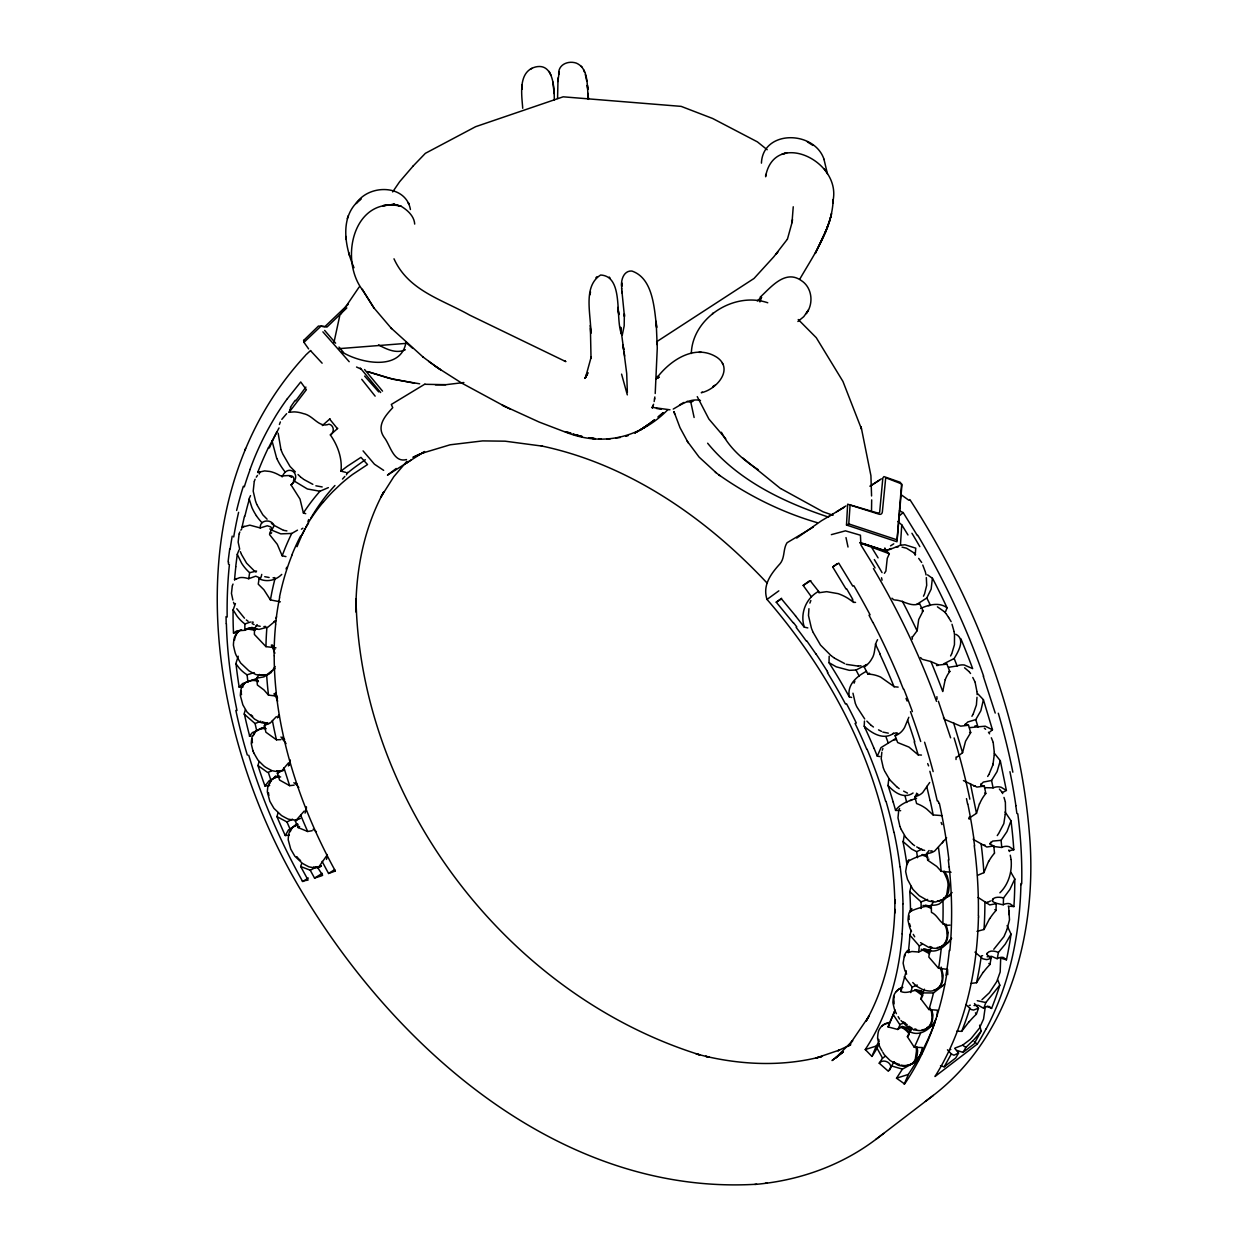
<?xml version="1.0" encoding="UTF-8"?>
<svg xmlns="http://www.w3.org/2000/svg" width="1248" height="1248" viewBox="0 0 1248 1248"><rect width="100%" height="100%" fill="white"/><g stroke="black" fill="none" stroke-linecap="round" stroke-linejoin="round"><path stroke-width="1.5" d="M965.125 724.636L967.808 721.968L975.764 719.612L980.866 710.705L983.408 699.707L977.886 693.872M627.354 392.465L626.699 373.433L623.251 346.663M355.883 611.988C355.696 570.632 363.808 528.606 383.666 492.04L380.843 497.156L393.806 476.705L406.864 461.308M356.008 598.666C359.564 801.06 506.922 994.594 699.707 1054.81L696.134 1053.92L709.285 1057.196L705.619 1056.292C743.636 1065.121 783.9 1066.556 821.839 1056.51L816.13 1057.976L839.389 1050.083L837.86 1050.754L850.793 1044.685L847.673 1046.432M233.08 609.866A516.812 347.256 52.4 0 0 233.236 626.59L233.501 633.032L236.964 630.817L244.811 630.287L244.889 623.953A28.673 19.391 57.3 0 1 236.98 616.06L233.126 609.882L235.435 603.564M275.964 647.821L265.964 646.636L254.389 634.436L254.467 628.727L257.182 624.655M851.635 697.46L849.28 696.821C847.002 684.497 856.924 676.291 866.533 671.252M864.458 721.048L864.224 726.211L865.316 728.551M621.722 282.812L621.66 286.354C620.802 279.739 623.922 270.41 631.862 271.034C653.234 278.304 654.28 308.568 656.635 327.569L656.167 321.376L657.275 348.052L655.216 393.51M871.525 510.26L871.681 499.871M621.707 283.499L621.676 289.037M956.03 759.517L956.077 757.037M994.204 754.822L994.25 752.341M978.572 917.186L978.604 915.876M1020.864 884.801L1020.88 883.475M980.647 784.789L983.346 782.075L991.567 780.484L997.043 771.638L1000.303 760.703L994.453 753.402M1010.896 872.305L1014.796 879.013L1009.882 889.481L1003.517 897.998C1000.303 896.875 991.832 896.36 992.503 901.321L996.216 903.677L996.013 910.354L994.843 909.652M1003.517 897.998L1003.298 904.862L994.765 902.928M1000.631 959.852L1000.178 972.005L996.918 981.131M1005.529 811.434L1005.373 801.965M554.284 100.136C554.346 87.75 553.441 62.821 535.642 66.955C517.764 71.432 521.758 94.786 522.725 108.28M833.165 200.07C840.7 160.29 774.618 129.62 765.679 176.062L765.757 174.424L765.648 176.764M833.056 202.878L833.18 199.758C832.135 229.195 813.805 254.748 799.687 279.302M849.248 696.821A391.622 262.096 52.5 0 0 833.524 669.864L829.015 662.657L829.171 656.245M947.747 974.672L947.575 969.415L938.434 968.167L928.855 957.091L929.588 950.664L931.757 947.154A18.034 13.931 -65.9 0 1 929.978 946.53M345.774 472.384L340.985 471.136C342.42 458.219 337.678 445.396 330.361 434.912L337.771 428.345M558.106 77.875L557.887 81.526L559.213 71.682L558.698 74.225C558.012 64.288 568.495 60.356 576.451 63.164C589.228 68.812 586.747 86.861 588.354 98.514L588.198 96.143L588.401 99.388M877.562 639.678C873.85 645.481 875.8 652.985 871.759 658.882A43.696 30.326 54.2 0 1 864.178 666.947L867.875 674.123L869.934 674.201M989.929 843.804L992.644 841.09L1001.083 840.294L1006.98 831.574L1011.02 820.81L1005.124 812.011M278.164 433.274L280.956 449.53M897.78 521.492L901.758 524.846L900.432 545.236L886.423 550.82L889.309 553.753L887.25 558.355L885.877 571.069L884.411 573.3M976.997 697.304L976.404 705.011L973.222 713.95M884.707 548.465L884.692 548.746A2.184 1.607 66.3 0 1 882.898 550.118L863.008 543.535M558.012 79.576L557.56 98.452M275.605 620.755L266.854 628.025A391.248 261.893 52.5 0 0 265.949 646.62M808.938 608.696L808.486 615.545L811.403 628.134M871.088 546.452L884.692 550.914L884.91 548.075M992.176 900.635L992.94 898.966M955.812 634.265C965.765 639.179 958.105 651.924 954.174 658.507L943.909 663.749L946.904 664.139L949.806 671.471L948.714 671.424M969.181 819.265L969.431 816.816M1005.217 814.195L1005.482 811.746M228.415 564.065L228.618 562.193M921.804 944.44L919.339 946.031L918.653 952.006L911.914 951.506L908.263 952.552A399.984 267.727 52.5 0 0 909.886 935.173L911.29 930.431M986.996 954.205L987.215 953.191M622.986 344.776L623.704 349.924L620.677 327.241L621.582 334.23C614.874 318.49 624.296 276.198 600.616 275.028C582.348 286.463 591.318 315.385 590.788 333.341L590.226 325.494M893.178 802.027A405.538 271.393 52.5 0 0 887.999 785.491L888.81 778.799M235.7 566.732L237.276 554.299L239.023 549.947M654.17 401.544L654.841 396.958M654.56 399.282L654.67 398.408M993.08 763.776L994.172 755.383M787.426 239.179L791.996 222.674L793.244 206.778M881.852 752.185L881.213 758.644L883.256 767.692M898.576 811.855L897.983 817.846L899.87 826.238M985.28 1006.871L983.549 1019.07L979.524 1027.915M1005.186 814.632L1003.829 823.633L998.774 833.274M236.449 578.573L234.468 579.712L239.663 577.652A29.297 18.314 52.7 0 1 248.711 578.744L249.631 572.707L256.573 571.054M974.454 1003.517L978.494 1008.228L976.513 1013.844L975.421 1012.846M232.284 586.061L231.457 593.424L232.892 600.007M239.054 534.144L238.15 542.116L239.694 549.182M254.233 481.634L253.204 491.15L255.559 501.212M280.348 601.832L270.41 599.914L263.874 589.727L258.242 584.158L259.085 578.76L261.175 576.966L261.752 574.392M406.099 341.718C401.591 371.686 360.188 363.277 341.968 351.952M791.996 222.674L792.542 219.523M1007.105 925.579L1011.036 934.144L1005.233 944.174L998.4 952.427C995.03 950.914 989.352 949.853 987.074 953.503L987.371 955.063L991.099 958.105L989.992 964.314L988.853 963.456M998.4 952.427L997.246 958.823L991.598 956.327L987.137 956.764M691.33 353.496C692.234 318.458 733.434 291.096 767.754 302.765M270.41 599.914L271.752 592.784A405.616 271.534 52.5 0 1 274.919 579.056M590.507 291.923L589.961 294.84M957.044 757.068L962.551 752.669L965.562 741.218L970.71 732.592L968.495 725.244L965.219 724.776L965.375 723.949M921.944 1053.889L922.506 1051.034M894.005 1061.845L888.358 1071.283L879.232 1063.202L882.539 1058.148L884.941 1056.572M911.758 1027.634L907.39 1036.714L914.3 1047.306L922.397 1047.54L920.868 1053.64A28.033 11.856 -33.2 0 1 917.436 1058.944L914.113 1062.703L902.413 1069.13L896.516 1078.21L904.441 1083.841M989.071 774.134L992.815 765.04M908.466 861.494L906.594 862.321A390.998 261.69 52.5 0 0 903.115 842.26L904.176 835.676M924.425 989.165L920.759 998.79L928.918 1009.554L937.544 1010.194L936.936 1016.434M272.407 529.464L270.754 526.89L267.306 525.767L260.255 527.935L249.818 525.158L242.018 527.202L244.436 516.344M906.298 970.835L900.713 991.411C909.012 995.405 917.576 985.514 922.912 993.236M992.768 765.258L993.127 763.558M333.871 342.841L339.659 316.165M910.79 992.581L912.21 987.09L917.28 985.031M931.336 905.502C924.222 906.298 917.108 908.294 910.51 911.29L910.447 907.062A388.034 259.74 52.5 0 0 909.761 891.602L911.134 886.267M968.947 818.251L976.482 813.337L979.43 803.774M879.856 756.569L877.282 756.163L881.01 747.599L895.814 738.457M245.341 709.706L244.109 714.028L255.076 723.559L256.714 730.798L252.439 732.545L249.413 736.18L251.02 735.836M653.578 404.243L652.298 408.096L652.782 406.832M1006.98 929.386L1009.492 919.854L1008.758 907.873M259.1 761.623L257.962 765.523A476.252 319.628 52.5 0 0 264.966 785.99L269.646 785.569M924.565 593.892L926.702 585.312L926.328 577.606M945.204 679.645L942.739 691.532A578.947 387.551 52.5 0 0 930.914 661.534L922.896 659.474M278.008 813.041L276.931 816.613A464.256 311.142 52.5 0 0 285.262 835.552L289.286 835.084M933.535 901.883L931.32 905.174L931.429 912.382C938.948 915.673 940.446 926.671 950.009 925.111M622.222 335.26L624.187 325.806L624.359 313.825L624.452 316.196M652.907 406.505L653.297 405.163M238.228 656.214L235.841 663.655L239.242 668.117A26.723 17.862 57.6 0 0 247.088 674.794M410.436 209.524C405.99 184.33 368.987 183.674 356.117 203.564L361.031 198.9C339.175 214.952 344.557 246.184 353.995 267.696M347.272 218.712L348.161 215.826M285.308 835.536L288.46 829.936L297.648 823.883M302.25 881.088L308.084 880.074L300.69 866.533L301.61 863.663M951.787 653.609L954.455 644.686L954.502 634.904M260.255 527.935C259.568 521.056 267.758 519.199 272.111 522.725C277.181 526.734 269.1 530.228 269.584 534.628L277.29 544.315L282.173 555.797L285.948 556.608M259.21 473.99L259.974 471.791M759.907 301.938L761.514 297.305L757.271 300.94M977.574 875.332L983.892 872.648L988.603 861.323M997.854 980.086L999.804 985.156L985.811 1002.55L983.767 1008.368L978.338 1005.326L974.002 1005.529M712.374 314.309L712.78 313.17M586.123 376.069L587.059 373.698L585.468 377.738L591.256 356.741L591.022 358.098L590.413 328.442M945.578 611.645L947.06 607.807A567.606 380.016 52.5 0 0 932.49 578.23M326.383 856.112L318.006 868.078L322.67 875.254M889.59 1023.048L889.746 1022.424M929.027 850.481L926.718 853.523L927.67 860.2L936.764 866.44L941.195 871.307L951.038 872.274M282.173 555.797L284.45 549.869A408.876 273.686 52.5 0 1 290.924 535.142L291.767 533.458L297.476 530.15M293.124 482.882C297.18 471.775 284.232 477.048 280.098 475.613A35.833 22.87 53.6 0 0 269.927 471.479L264.607 470.902L257.852 472.462L258.554 471.76M289.91 410.186L289.099 412.292L294.076 411.887A42.744 27.44 53.5 0 1 303.342 413.603C313.466 415.444 318.786 428.251 329.051 424.164C334.23 425.287 334.62 432.604 330.361 434.912M275.122 666.526L270.629 673.124M278.6 715.182L277.477 717.881M269.412 783.931L269.474 783.728A18.034 10.733 -2.3 0 1 270.8 781.03M305.042 813.119L305.588 811.652A18.814 14.68 -4.4 0 0 306.4 806.754M910.088 912.257L910.166 912.07A18.034 10.733 -2.3 0 1 911.492 909.371M905.268 954.814L905.206 955.016A18.034 13.962 -9 0 0 904.519 956.795M279.412 424.476L280.363 421.949M286.073 569.01L286.728 567.278M307.96 521.539L308.708 519.542M275.964 618.4L276.557 616.808M346.445 474.864L347.396 472.337M253.344 735.54L253.422 735.337A18.018 10.733 -2.3 0 1 254.732 732.638M279.412 715.026L279.349 715.229A18.018 7.192 -81.7 0 1 278.476 716.882M290.347 763.105L290.269 763.308A18.034 7.176 -81.7 0 1 289.411 764.93M290.269 831.698L290.347 831.511A18.034 10.733 -2.3 0 1 291.673 828.797M809.89 603.08L810.841 600.553M854.1 683.171L854.849 681.174M882.242 750.266L882.898 748.535M898.934 810.077L899.543 808.486M942.49 842.821L943.082 841.23M254.342 481.244L255.107 479.248M239.179 533.754L239.834 532.022M232.409 585.671L233.017 584.064M305.339 355.555C175.25 496.392 205.374 718.723 291.658 874.177C384.025 1039.1 555.734 1196.426 756.709 1184.227M244.873 450.341L245.591 448.469M888.904 1024.858L888.077 1026.917L897.796 1029.475L900.276 1027.759L905.736 1027.151L909.277 1029.818L909.808 1032.143M888.092 1026.932A411.122 275.184 52.5 0 0 893.209 1014.562L895.066 1009.96M902.21 933.941A397.8 266.292 52.5 0 1 865.254 1049.537L871.931 1056.432L876.283 1046.042A402.059 269.1 52.5 0 0 878.374 1042.688M904.176 1084.216L908.528 1074.06A466.378 312.109 52.6 0 0 935.126 1021.987M904.831 1022.72L900.276 1024.28L897.796 1029.475M1006.715 930.166L1003.969 936.593L993.798 949.291M787.285 239.335L773.791 256.792L754.01 278.476L656.604 341.765M586.435 375.274L584.906 378.347L588.198 372.84M976.997 931.351L984.001 929.495L989.648 918.528M250.52 495.628L249.085 498.763L251.909 507.53A35.896 24.539 56 0 0 256.386 515.674M871.946 1056.432A407.862 273 52.5 0 0 877.063 1048.226L879.044 1043.858M929.698 782.496L922.693 792.589A30.623 21.653 53.6 0 1 914.815 796.661L916.609 803.572A29.297 19.64 48.1 0 1 926.702 809.032L933.067 814.928L941.803 815.615M264.935 785.99L269.131 780.764L278.772 775.476M923.473 596.201L924.378 594.329M268.476 447.845L276.682 432.245M392.652 191.927L399.625 181.74L413.213 165.937M900.713 991.411L901.618 989.68M304.262 811.028L295.37 821.168L298.178 827.596L307.679 831.496L312.218 830.684M950.586 655.949L951.584 654.046M935.86 1019.32C931.585 1028.57 919.916 1037.275 909.589 1031.597M947.45 1049.786L951.319 1053.967L944.19 1066.822L940.477 1065.761M979.571 1025.17L981.209 1031.051L974.095 1043.905L963.019 1052.407L956.998 1050.426M986.154 1028.711L985.702 1029.553A483.132 323.404 52.5 0 1 977.293 1044.124M971.927 716.274L973.003 714.386M303.576 340.517L318.458 326.04L324.917 326.586L348.364 304.169M282.126 476.908C288.179 462.228 303.28 475.379 291.018 484.832L300.004 499.044L303.404 513.022L305.729 513.661M971.022 983.408L976.544 982.722L983.143 972.254M955.094 1048.772L958.573 1053.047L955.734 1057.976L944.19 1066.822M963.019 1052.392L965.921 1047.368L972.66 1040.894M894.722 599.992C903.287 600.085 910.853 607.511 919.526 603.595L923.13 610.818L918.7 619.507L917.155 630.708L912.506 636.979M584.906 378.347L587.231 374.509M987.683 776.459L988.837 774.571M908.84 717.272L904.66 727.319A35.88 25.163 54.2 0 1 900.526 732.56A34.96 24.523 54.2 0 1 895.128 735.79L897.655 742.544L908.965 747.084L918.169 754.853L921.461 755.071M909.23 1034.514L907.39 1036.714M889.59 1070.098C894.286 1063.826 883.615 1057.727 879.232 1063.202M919.511 603.595L916.859 604.36L926.796 597.979L931.164 589.103L932.365 578.261L927.545 574.844M893.209 802.027L895.58 810.404C900.12 803.665 909.184 800.717 916.594 798.252M289.864 409.578L290.893 407.971M997.261 835.583L998.494 833.695M996.497 982.004L989.43 992.675L981.958 999.695M267.322 722.592L264.373 725.494L265.886 732.217L276.463 739.814L280.909 739.643M340.252 314.808L359.174 286.993M281.814 419.344L286.634 413.681M256.261 477.157L257.478 475.379M240.848 530.182L241.909 528.637M289.099 412.292L306.368 389.735L300.737 381.966L287.414 398.674M288.538 762.84L282.173 770.344L277.368 773.339L279.599 780.062L289.63 785.663L294.138 785.148M295.714 400.811L305.9 387.114M956.764 1031.207L961.678 1031.347L969.212 1021.504M946.639 837.814L934.721 850.964A28.673 20.452 53.5 0 1 926.734 853.538M999.898 892.788C1008.634 884.317 1012.222 871.572 1011.114 859.7M908.263 952.552L909.293 951.21M990.709 842.197L990.194 844.288L993.814 845.972L994.484 852.992M697.258 396.63L708.864 419L725.774 438.828M971.069 1038.57L978.994 1028.726M280.426 770.593L277.368 773.339M270.956 533.582L271.69 532.693M981.209 1031.051L977.699 1035.372A31.138 7.457 -49 0 1 972.676 1041.035M776.038 254.124L777.785 252.018L775.835 254.374M323.076 502.476L324.074 501.275A380.765 254.795 52.7 0 1 333.076 491.4L340.907 483.943A370.484 248.024 52.4 0 1 349.69 476.642A353.87 236.886 52.4 0 1 352.638 474.412L367.52 464.552L360.968 457.345L347.537 466.128A386.038 258.383 52.6 0 0 341.5 470.73L340.985 471.136M328.349 487.625L319.94 491.244L316.181 495.659A391.513 262.064 52.5 0 0 303.389 513.006M276.37 716.648L270.286 722.982L264.373 725.494M870.652 485.846L881.369 478.826M235.997 663.702A476.268 319.519 52.5 0 0 239.164 687.071L242.642 683.545L256.246 678.74M342.498 479.06L344.838 476.424M346.819 307.944L326.992 327.054L320.986 326.149L303.966 342.342L308.63 348.925M413.026 166.14L425.381 153.317L475.628 126.688L563.16 96.814L681.158 106.376L712.67 118.498L757.396 141.866L767.177 149.729M921.976 997.62L920.759 998.79M952.115 892.523L939.448 903.88A26.723 19.141 52.6 0 1 931.32 905.174M656.323 378.628C669.692 360.438 695.136 343.138 717.132 357.458C734.152 369.392 716.227 389.688 701.267 392.699L702.359 392.137M928.886 859.092L927.67 860.2M298.537 818.579L295.37 821.168M906.594 862.321C912.709 858.265 920.291 855.379 927.56 854.084M818.438 591.458C805.958 598.291 799.859 613.423 804.289 627.136L807.799 627.916M758.207 300.44L761.514 297.305M322.327 425.568L330.034 418.751M760.063 297.274C770.796 287.461 785.148 269.1 801.247 280.535C812.245 287.477 813.93 303.763 806.161 313.685L808.439 310.066L803.743 316.68L797.893 321.485M305.807 354.962L310.643 350.47M700.471 400.452C690.113 397.972 680.191 405.148 673.234 409.079M918.653 952.006L925.298 949.01L930.415 950.882M921.164 908.513L921.071 901.883L927.67 899.418M597.09 276.635L595.904 277.711M917.514 857.704L916.656 851.682L921.866 849.17M916.812 1061.486L918.762 1059.755M869.138 673.078L867.875 674.123M888.03 785.491C894.629 792.792 904.036 799.25 913.068 793.01M1002.503 792.527L1006.387 790.436L1000.303 760.703M899.324 515.845L903.193 512.585L917.342 535.517M292.375 483.787L291.018 484.832M864.224 726.211C872.149 733.699 884.005 740.516 893.833 733.153M989.867 731.936L992.456 729.768L983.408 699.707M767.224 583.206C706.742 518.513 629.382 464.381 541.211 445.895L542.443 446.144L505.097 441.184L482.617 440.903L450.091 444.803L422.245 453.18M271.69 670.972L264.014 676.868L256.62 678.163L257.4 685.027L263.983 689.957L268.507 695.136L277.056 696.15M299.582 826.504L298.178 827.596M829.015 662.657L836.238 666.822L849.326 670.332L856.034 670.02L866.923 664.466L864.193 666.962M754.837 1184.446C798.252 1180.826 840.965 1165.835 875.815 1139.424L933.254 1095.432C1008.852 1037.338 1035.403 936.016 1030.208 844.444C1022.424 721.344 976.42 602.55 909.839 499.543M914.831 796.676L916.687 794.976L916.656 793.151M321.282 865.628L318.006 868.078M895.112 735.774L897.655 733.184L895.877 732.748M811.418 596.84L803.182 585.421L809.188 581.038M300.69 866.533L310.237 870.215L317.132 866.627M396.224 468.484L387.457 475.129L422.932 452.587M803.182 585.421L810.794 580.616M843.383 1051.783L832.057 1060.55L843.196 1051.846L835.552 1057.992L852.696 1040.645L850.496 1043.266L868.936 1016.2L866.05 1021.332C885.05 987.23 893.693 948.121 894.816 909.308L894.754 913.084L894.925 899.73L894.878 903.412C892.616 790.592 839.888 683.545 767.021 599.43C762.232 585.078 771.233 573.44 780.125 563.644C785.101 557.513 782.933 548.995 787.067 542.724L813.244 527.14M962.91 1044.982L970.367 1039.272M276.931 816.613L286.962 821.948L292.547 819.156M925.423 1101.422L933.254 1095.432M875.815 1139.424L883.646 1133.449M257.962 765.523L267.571 772.418L271.206 771.139M667.898 409.64C640.364 437.767 602.066 447.08 565.204 431.933L570.898 433.056L563.924 431.527L539.23 422.089L502.32 405.194L510.307 409.126M255.076 723.559L260.723 721.219M310.237 870.215L314.543 878.077L322.296 873.335M244.889 623.953L250.489 622.019M810.373 580.928L819.39 592.379M910.51 911.29L911.758 910.478M248.695 578.682L255.778 576.17L260.645 578.276M244.811 630.287L251.862 627.385L256.745 628.852M256.714 730.798L264.857 726.788M646.948 425.428L654.607 419.827L650.146 423.088M793.151 622.736L776.24 602.16L781.591 598.26M846.082 589.072L832.697 566.951L836.846 563.909M767.021 599.43L778.83 590.85M715.307 385.008L712.748 386.786L713.591 386.194M796.723 538.075L821.496 520.728L844.132 507.359M683.935 402.433L679.52 404.898M281.752 574.408C275.839 580.445 266.729 582.442 259.085 578.76M642.751 428.36L648.976 424.133L640.333 429.936L647.712 425.053M922.272 992.909L933.457 992.956L944.549 984.36L939.526 987.464M365.321 459.732L355.212 466.986A371.826 248.804 52.4 0 0 347.381 473.164M256.62 678.163L259.412 674.419M242.018 527.202L244.124 526.266M301.439 529.168L302.905 528.2M879.59 480.137L869.872 486.205M845.926 505.924L836.441 511.82M657.228 378.035L655.793 378.955L658.492 377.52L657.618 377.894M302.702 881.603L308.287 878.015M322.109 861.354A408.736 273.53 52.5 0 0 328.583 873.475L334.667 869.606M890.542 545.875L893.755 543.832M884.692 550.914L886.408 550.82M832.697 566.951L838.734 563.113L852.79 586.139M408.424 461.744L404.68 464.1L411.091 460.075M980.881 784.025L980.834 785.07L984.298 786.131L985.78 793.369L984.625 793.026M776.24 602.16L781.513 598.931L795.584 615.888M421.465 453.367L424.57 451.526M687.055 401.357L690.862 402.371L693.545 400.795M920.587 608.462C928.699 604.75 939.198 601.864 947.06 607.807M958.573 1053.047L953.971 1055.215L951.319 1053.967M266.916 627.307L259.1 629.398L254.467 628.727M829.249 516.032L832.588 514.238M419.718 454.038L412.963 457.33L424.164 452.4M424.897 384.103L391.31 404.461L392.746 407.675C385.429 415.615 376.116 425.833 384.103 437.299C390.312 444.943 393.37 463.117 406.52 459.56M530.416 69.155L531.96 68.359M990.506 900.978L987.776 902.242M846.487 525.018L896.984 541.772L901.945 484.879L900.182 482.274L883.943 476.596L882.835 477.984L879.637 512.46L878.062 513.131L847.657 504.192L846.487 525.018L848.765 523.91L897.062 539.854L901.602 483.896L885.721 477.75L882.367 511.82A3.931 2.886 66.2 0 1 879.2 514.238L850.091 505.034L848.765 523.91M978.494 1008.228L973.534 1010.069L971.053 1009.507L965.968 1004.531M233.501 633.032L237.744 632.112M1009.226 850.762L1013.797 849.748A520.868 348.629 52.5 0 0 1011.878 828.142L1011.02 820.81M931.944 1025.903L926.952 1027.603M405.319 349.736C396.287 354.026 386.568 349.206 378.565 344.932M949.744 1049.88L950.82 1049.459M954.892 1048.102L962.536 1045.2M335.197 871.088L328.567 873.475M996.232 903.677L989.711 904.925L978.089 897.452M659.147 377.302L657.431 377.614M322.14 875.628L314.543 878.077M865.27 1049.552L876.283 1046.042M896.516 1078.21L908.263 1074.45M993.814 845.972L986.825 847.018L973.253 839.389M625.716 436.348L628.103 435.646M831.355 534.643L845.426 530.837L860.434 535.22L860.917 544.97L875.051 567.918M969.134 1005.529L970.304 1005.186M969.524 727.646L985.187 726.18L992.456 729.768M984.298 786.131L976.888 787.082L963.425 780.577M948.808 667.274L957.107 665.933A31.278 21.278 86 0 1 964.33 664.997L972.644 668.616A578.932 387.457 52.5 0 0 960.788 638.617M239.008 687.024L242.986 687.071M968.495 725.244L960.71 726.149L944.611 719.363M818.891 592.753L826.66 591.661L838.079 593.642A42.744 29.016 49.7 0 1 848.11 598.432L853.71 602.378L855.551 602.378M946.904 664.139L938.761 665.028L930.899 661.534M981.302 955.952L982.597 955.672M895.58 810.404L900.635 810.685M291.767 533.458L280.816 533.863L271.128 529.901M463.866 382.528L445.77 384.696L424.928 384.29M986.045 902.569L987.464 902.32M983.471 845.208L984.968 845.005M984.485 787.644L993.08 787.862A31.216 18.658 -79.5 0 1 1001.099 787.238L1006.387 790.436M974.891 725.977L976.466 725.79M973.814 786.068L975.39 785.881M896.407 547.092L898.232 546.874M928.184 605.67L929.932 605.467M936.562 665.558L938.309 665.356M765.383 1183.244L767.286 1183.042M922.1 610.927L923.114 610.818M269.334 723.372L267.774 723.544A18.767 4.867 19.5 0 1 261.144 722.608A18.814 2.434 31.7 0 1 254.53 719.082L247.01 711.984A18.814 1.092 59.5 0 1 242.845 704.792L240.349 695.573A18.829 4.836 85.4 0 1 241.145 688.912L241.691 687.445A18.767 7.987 -84.2 0 1 245.076 682.999A18.814 11.466 -76 0 1 246.402 682.11M317.569 866.908L317.351 866.939A18.034 13.915 -65.9 0 1 313.607 867.032M937.451 901.056L937.685 901.04A19.672 11.653 -72.7 0 0 944.128 898.498A19.672 7.831 -81.7 0 0 948.184 892.913L948.277 892.694A19.656 4.306 87.3 0 0 949.291 884.785A19.672 1.607 74.4 0 0 947.138 875.831L944.58 871.307M889.574 1022.486L889.356 1022.502A18.018 7.223 6.7 0 0 883.475 1024.811A18.034 10.733 -2.3 0 0 882.133 1025.981M889.2 1023.235L887.656 1023.391A18.767 11.435 -76 0 0 882.32 1025.684A18.814 8.018 -84.3 0 0 878.935 1030.13L878.389 1031.597A18.767 4.82 85.4 0 0 877.594 1038.258M922.069 1029.787L922.272 1029.756A18.034 10.686 -72.7 0 0 928.184 1027.432A18.034 7.176 -81.7 0 0 931.913 1022.315L931.991 1022.128A18.018 3.947 87.3 0 0 932.927 1014.874A18.034 1.466 74.4 0 0 932.038 1010.974M265.434 674.684L265.2 674.716A19.656 15.179 -66 0 1 261.113 674.825M858.312 666.042L860.995 665.777M892.835 733.543L894.956 733.325M894.067 739.908L895.908 739.721M916.141 794.352L917.966 794.165M909.917 800.467L911.617 800.296M930.415 851.011L932.1 850.84M273.062 577.824L274.903 577.637M263.89 626.59L265.574 626.418M615.779 437.954L620.225 437.502M900.432 545.236L904.972 544.783L915.782 548.168L915.158 555.188M338.567 348.691L406.099 343.387M606.762 439.046L610.272 438.781M993.158 846.409L1001.785 847.501L1001.083 840.294M977.262 1000.693L985.811 1002.55M254.186 672.578L247.088 674.809L247.946 682.266M246.074 628.742L253.11 629.912A20.53 18.642 -70 0 1 255.122 630.49M445.723 384.696L435.396 384.821M698.896 352.357L701.314 352.326M669.989 409.796L651.643 407.285M598.993 438.953L601.255 439.078M414.476 383.183L388.721 378.175L367.552 371.592L393.728 379.392L419.671 383.807M319.94 491.244L307.382 488.982L293.483 480.605M902.413 1069.13L891.79 1066.01M1009.804 906.22L1013.891 906.578A496.704 332.467 52.5 0 0 1014.796 879.013M898.139 687.102L894.332 686.759L880.636 677.071A35.833 24.336 49.4 0 0 869.95 674.232M857.906 666.058L846.206 664.326M251.924 622.05L253.282 622.222M588.869 437.845L593.252 438.454M888.295 733.153L882.851 732.077M929.588 950.664C939.151 952.957 946.171 944.705 951.616 938.246L948.698 942.178A23.696 16.396 49.6 0 1 944.471 944.596M656.464 408.455L661.112 409.235M969.571 732.389L970.694 732.576M283.546 530.306L286.884 530.915M264.732 576.701L269.1 577.481M256.152 625.544L260.192 626.278M315.869 485.8L322.187 486.938M922.678 849.95L924.674 850.356M657.244 376.444L658.788 376.802M902.054 547.139L906.485 548.2L913.552 552.614M577.652 435.443L582.208 436.55L572.832 434.132L579.836 436.004M828.625 517.124C783.838 502.336 738.067 480.48 707.632 443.227M817.175 522.647C782.028 512.382 748.55 495.846 718.676 474.708M1002.004 958.511L1006.434 959.806A504.114 337.412 52.5 0 0 1011.036 934.144M869.825 546.047L860.512 543.067M937.42 606.824L944.081 611.504M859.872 542.521L883.381 550.087L885.44 550.446L885.253 548.652M859.919 542.849L889.309 553.753M833.024 515.284L823.04 511.789L781.154 488.779M927.982 857.189L925.361 856.253A20.53 15.99 -70.5 0 0 921.96 855.176M921.211 949.182L929.651 953.815M989.399 1006.684L991.567 1008.431A493.927 330.595 52.5 0 0 999.804 985.156M987.074 1006.231L991.567 1008.431M565.001 361.234L469.654 315.104C441.73 299.348 408.377 290.675 393.994 258.804M565.578 361.452L564.439 360.953L565.796 361.577M356.538 367.021L360.828 368.987M903.193 512.585L899.418 510.791M916.656 851.682L911.633 849.092L902.959 841.448M505.955 407.004L461.62 383.027L437.096 367.427L422.682 356.741M283.124 530.15L274.123 525.392M383.666 470.356L374.447 464.209L363.059 450.871M844.646 663.577L834.522 658.18M878.53 729.862L881.494 731.375M903.63 791.123L907.483 793.104M918.793 848.016L922.366 849.857M312.842 484.333L304.044 479.591M252.174 623.579L254.093 624.577M916.718 846.908L918.684 847.985M963.331 1045.73L965.921 1047.368M930.883 950.695L928.871 949.588M824.117 159.604C814.648 130.26 762.7 129.433 761.436 163.145M921.071 901.883L909.745 891.602M807.394 141.944L812.978 145.423M758.316 469.732C743.434 460.294 729.643 448.094 721.406 432.276M434.928 365.929L440.653 369.798L428.657 361.39M922.943 992.051L920.962 990.709M901.555 495.019L908.965 500.323M991.115 958.027A30.529 12.09 -60.5 0 1 986.419 959.603L982.769 958.776L974.984 952.13M831.246 655.762L834.101 657.899M871.182 725.322L873.428 727.007M897.203 787.16L899.153 788.627M912.834 844.35L914.628 845.692M920.556 942.646L928.824 947.404A18.814 4.883 19.5 0 0 935.454 948.34L937.014 948.184A18.767 8.05 9.2 0 0 942.162 946.031A18.814 11.513 1 0 0 945.734 941.46L946.28 939.994A18.767 14.648 -4.5 0 0 946.889 933.457A18.814 17.129 -4.9 0 0 945.344 926.016L944.58 924.097M929.994 952.458L929.76 952.286A18.034 1.498 30.5 0 0 923.458 948.854M289.38 475.706L291.626 477.391M269.818 528.918L271.768 530.384M313.076 829.249L314.714 830.497A18.767 18.377 -89.7 0 1 316.384 831.745M300.768 477.142L303.623 479.294M271.44 523.396L273.686 525.08M254.14 570.648L256.074 572.114M246.308 619.928L248.102 621.286M964.564 667.789L968.978 671.518M687.133 441.059L699.098 457.096L716.274 472.852M715.291 472.087L719.878 475.644M780.593 488.592L742.732 457.938M974.345 1041.752L977.262 1044.108L934.986 1076.509A483.132 323.372 52.5 0 0 943.441 1061.97L943.878 1061.096A497.546 332.982 52.6 0 0 978.432 917.124M919.339 946.031L909.886 935.173M423.322 357.256L391.076 328.037M910.978 1030.676L907.858 1028.134M984.313 728.146L985.624 729.269M322.124 363.184L310.627 350.782M1013.797 849.748L1009.242 846.721A31.216 16.786 -72.4 0 0 1001.801 847.298M406.474 342.872L412.745 348.395M891.992 598.198L893.662 599.758M913.926 552.942L915.595 554.518M912.21 987.09L904.27 976.685M798.236 319.519L816.27 337.693L842.946 381.436L861.619 429.328L870.917 475.66L871.572 495.971M298.038 474.521L300.331 476.767M253.687 570.274L246.589 563.16L241.504 554.424M830.84 655.418L820.498 645.06L813.181 632.455M866.845 721.094L870.776 724.979M896.782 786.833L889.793 779.844M1013.891 906.578L1010.147 903.88A31.216 14.461 -65.4 0 0 1003.345 904.597M912.413 844.007L905.954 837.548M922.958 995.155L919.542 991.832A18.018 1.498 30.5 0 0 915.642 989.664M244.483 618.212L236.777 608.728M909.293 1032.408L904.223 1027.416A18.034 1.498 30.5 0 0 902.242 1026.308M295.76 782.917L297.383 784.54M282.422 737.24L284.638 739.44M295.37 471.884L290.02 466.456L282.672 453.804M267.103 519.184L262.829 514.831L256.979 504.8M864.708 718.957L856.768 706.758M920.587 657.571L922.069 659.178M944.424 611.848L945.89 613.454M899.855 1024.686L893.209 1014.562M378.69 391.888L364.65 376.1M1006.434 959.806L1003.486 957.528A31.216 11.84 -59 0 0 997.37 958.48M999.398 789.095L1001.614 791.669M324.652 330.408L335.634 343.2M322.889 331.859L349.206 361.717M414.695 224.078C414.211 216.029 407.394 210.07 401.014 206.216C353.73 195.546 338.91 259.007 362.528 289.988M374.135 308.178L362.123 289.224L373.729 307.663L391.622 328.676M360.313 368.02L380.656 392.543M364.572 369.533L382.528 391.108M338.988 347.069L343.496 352.482M337.381 428.594L329.628 419.063M361.748 379.33L375.133 396.131M581.35 66.253L582.098 67.22M943.457 717.756L944.752 719.394M969.275 671.861L970.554 673.499M609.227 277.04L610.334 278.46M882.539 1058.148L877.063 1048.211M803.696 626.34L804.289 627.136M280.972 737.006L283.483 740.329A18.814 18.424 15.5 0 1 286.057 743.621M918.7 558.418L921.679 562.474M806.707 640.77L815.911 653.952M826.441 171.865L824.288 168.808M946.187 613.813L948.605 617.495M988.478 732.217L989.555 733.84M826.66 670.488L827.876 672.438M901.758 524.846L907.982 534.971M871.853 547.747L878.077 557.872M688.303 442.962L680.004 427.674L674.014 411.778M948.558 617.432L951.148 621.644M889.543 779.485L884.598 770.983M905.689 837.205L901.134 829.343M898.154 1016.652L899.574 1019.07M274.872 693.389L277.54 698.006M272.329 644.951L274.903 649.49M906.625 974.111L904.862 970.445A18.814 2.418 73.2 0 1 903.131 963.113L904.488 955.001A18.814 8.018 -84.2 0 1 907.873 950.555M896.407 1013.657L894.644 1009.975A18.814 2.418 73.2 0 1 892.913 1002.659A18.767 4.82 85.4 0 1 893.708 995.998L894.254 994.531A18.814 8.018 -84.3 0 1 897.64 990.101A18.767 11.435 -76 0 1 901.633 988.042M852.197 599.711L853.71 602.378M1001.832 791.996L1002.69 793.588M723.029 364.463L722.311 363.137M943.582 871.432L946.358 877.625A20.53 18.673 -4.9 0 1 948.043 885.752L946.764 894.473A20.53 12.558 1.1 0 1 942.88 899.465L935.563 901.976A20.53 5.32 19.5 0 1 928.325 900.962L919.308 895.768A20.53 1.201 45.4 0 1 912.912 889.372L907.53 879.45A20.53 2.621 73.2 0 1 905.658 871.478L907.124 862.602A20.53 8.752 -84.2 0 1 908.887 859.747M868.998 615.155L872.836 622.471M856.034 670.02L859.17 676.12M972.769 677.492L974.938 681.782M926.796 597.979L930.431 605.264M549.167 71.448L550.914 75.067M875.363 643.984L879.98 653.734M289.957 828.828L286.962 821.948M874.099 748.394L877.282 756.163M1008.868 849.997L1009.507 851.526M584.579 72.275L583.58 69.81M991.333 737.786L993.096 742.092M274.903 653.219L273.265 649.194A20.53 20.093 15.6 0 0 271.331 645.091M900.385 681.72L903.412 689.192M906.032 698.412L907.093 701.017M927.685 763.62L928.606 765.882M941.132 822.494L941.975 824.569M277.664 701.204L276.884 699.286A18.829 18.439 15.2 0 0 273.936 693.826M253.001 750.968L253.781 752.872M883.444 768.191L884.348 770.453M945.968 924.128L946.078 924.378A18.034 1.482 74.4 0 1 948.043 932.584M855.457 703.638L856.518 706.243M900.042 826.738L900.884 828.812M811.59 628.633L812.932 631.925M281.112 450.013L282.454 453.32M255.715 501.696L256.76 504.317M240.365 551.678L241.285 553.94M233.516 602.316L234.359 604.406M237.276 554.299L241.644 563.285A30.623 20.764 56.6 0 0 249.647 572.676M954.174 658.507L957.107 665.933M922.771 565.032L925.376 571.974M886.002 736.928L888.233 742.919M276.744 458.531L272.002 440.825M938.387 701.282L950.617 737.818M823.976 159.229L827.44 173.909M983.299 676.244L995.218 713.076M289.63 785.663L283.92 767.816M268.445 772.762L270.832 779.953M953.519 722.623L962.551 752.669M914.191 741.842L918.169 754.853M694.122 417.487L690.862 402.371M1003.985 797.41L1005.295 801.7M975.764 719.612L978.011 727.054M673.967 411.606L674.7 414.055M886.049 801.388L886.096 801.559A394.399 263.905 52.6 0 1 893.896 832.354M952.006 624.25L954.018 631.332M349.612 255.856L348.629 252.424M621.582 374.135L627.307 394.883M1008.306 906.001L1008.68 907.39M905.128 796.271L906.734 802.495M855.27 703.139L852.977 693.202M926.734 786.427L930.041 800.514M586.778 81.167L585.312 74.552M970.398 783.619L976.482 813.337M938.293 801.138L938.761 803.228M925.517 572.504L926.047 574.938M881.54 577.762L882.071 580.195M846.004 537.592L848.016 547.03M975.094 682.204L976.934 691.532M966.482 798.626L967.606 804.071M991.567 780.484L993.08 787.862M1010.272 855.208L1011.067 859.435M624.031 351.936L624.686 356.054M303.654 340.376L303.966 342.342M553.051 83.507L554.143 93.616L553.784 89.575M954.112 631.878L954.455 634.358M912.038 636.667L912.382 639.148M1015.81 805.631L1016.886 813.524M973.534 838.016L974.61 845.926M621.66 288.6L624.452 316.43M900.011 866.845L899.933 866.284A381.841 255.653 52.5 0 0 894.067 832.369M981.115 843.726L981.989 851.058A520.978 348.707 52.5 0 1 983.892 872.648M268.507 695.136L268.008 690.752A388.393 259.943 52.5 0 1 266.651 675.074M993.205 742.529L994.235 751.78M276.104 692.796L276.198 693.748M948.324 859.794L949.104 867.017M621.832 291.19L622.003 292.952M1000.49 958.121L1000.615 959.369M941.195 871.307L940.571 864.755A515.596 344.354 52.8 0 0 938.449 847.376M345.992 236.512L346.242 239.507M588.198 96.143L588.401 99.185M588.011 93.382L588.354 98.514M936.889 696.68L937.03 699.176M976.997 692.078L977.137 694.59M1008.852 910.744L1009.086 914.722M902.85 903.817L902.881 904.753A378.394 253.172 52.6 0 1 902.07 933.878M226.044 616.606L226.2 623.626M657.29 344.682L657.259 342.03M321.329 866.143A18.814 8.065 9.2 0 1 317.195 867.625L315.635 867.781A18.767 4.867 19.5 0 1 308.989 866.845A18.814 2.434 31.7 0 1 302.375 863.32L294.856 856.222A18.814 1.108 59.5 0 1 290.706 849.03L288.21 839.81A18.829 4.82 85.4 0 1 289.006 833.18L289.552 831.683A18.767 7.987 -84.2 0 1 292.937 827.252A18.814 11.466 -76 0 1 298.272 824.959M327.257 854.537A18.814 14.68 -4.4 0 1 326.446 859.42M294.091 826.363A18.034 7.223 6.7 0 1 296.572 825.006M300.565 860.543A18.018 17.753 -77.7 0 1 296.852 856.643M300.472 818.36A18.814 8.065 9.2 0 1 296.322 819.842L294.762 819.998A18.767 4.867 19.5 0 1 288.132 819.078A18.814 2.434 31.7 0 1 281.518 815.537L273.998 808.439A18.814 1.092 59.5 0 1 269.833 801.263L267.353 792.043A18.829 4.836 85.4 0 1 268.133 785.382L272.08 779.47A18.814 11.466 -76.1 0 1 277.399 777.176L278.959 777.02A18.767 14.617 -70.5 0 1 280.644 776.942M293.857 782.714A18.767 18.377 -89.6 0 1 298.787 787.55M273.218 778.58A18.034 7.223 6.7 0 1 279.115 776.287M268.882 795.413A18.018 16.427 -11.8 0 1 268.492 792.589M280.426 770.765A18.018 13.915 -66 0 1 276.682 770.858M284.404 769.969A18.814 8.065 9.2 0 1 280.254 771.451L278.71 771.623A18.767 4.867 19.5 0 1 272.064 770.687A18.814 2.434 31.7 0 1 265.45 767.161L263.812 765.913A18.767 1.092 45.4 0 1 257.946 760.063A18.829 1.092 59.5 0 1 253.796 752.903M288.397 765.96A18.767 11.482 1 0 0 288.974 764.728L289.52 763.261A18.829 14.695 -4.5 0 0 290.3 760.016M266.23 728.707A18.767 14.617 -70.5 0 0 262.891 728.629L261.347 728.785A18.814 11.466 -76.1 0 0 256.012 731.078L252.08 736.991A18.814 4.852 85.4 0 0 251.285 743.636A18.767 2.387 73.2 0 0 253.016 750.968M264.81 727.958A18.034 3.978 17.6 0 0 263.266 727.88L263.047 727.896A18.034 7.223 6.6 0 0 259.646 728.848M252.439 742.778A18.034 13.962 -9.1 0 1 252.299 739.144M265.746 722.779A18.034 13.915 -65.9 0 1 262.298 721.718M252.33 679.801A18.018 3.978 17.6 0 1 258.196 680.472M258.414 681.626A18.767 14.617 -70.5 0 0 251.971 680.55L250.411 680.706A18.814 11.466 -76 0 0 247.728 681.408M243.001 685.885A18.034 10.733 -2.3 0 1 243.812 684.559M241.504 694.699A18.034 13.962 -9.1 0 1 241.363 691.064M252.704 716.305A18.034 17.753 -77.5 0 1 250.973 714.776M269.521 673.842A20.53 8.798 9.2 0 1 265.013 675.464L256.074 674.622A20.53 2.652 31.7 0 1 248.867 670.784L240.661 663.031A20.53 1.201 59.5 0 1 236.122 655.2L235.279 653.11A20.483 2.621 73.2 0 1 233.407 645.154A20.53 5.273 85.4 0 1 234.265 637.868L234.874 636.262A20.483 8.72 -84.2 0 1 238.555 631.426A20.53 12.511 -76.1 0 1 241.457 629.678M274.997 668.366A19.656 7.831 -81.7 0 1 273.998 669.911M248.149 628.009A19.672 4.352 17.6 0 1 254.374 628.961M235.732 636.059A19.656 11.7 -2.3 0 1 239.819 630.458M234.499 640.208A19.672 15.241 -9.1 0 1 235.123 637.572M899.527 1064.404A18.018 16.411 -63 0 1 893.724 1061.83M882.82 1052.251A18.767 1.092 59.5 0 0 884.239 1054.669A18.814 1.108 45.4 0 0 890.12 1060.519L898.373 1065.293A18.814 4.883 19.5 0 0 905.018 1066.229L911.711 1063.92A18.814 11.513 1 0 0 915.283 1059.334L916.438 1051.346A18.814 17.113 -4.8 0 0 916.141 1047.524M882.118 1051.05A18.767 1.092 59.5 0 1 880.09 1047.493L879.31 1045.574A18.814 2.402 73.2 0 1 877.609 1038.274M879.122 1041.628A18.034 16.442 -11.9 0 1 878.779 1039.522M900.916 1026.542A18.767 17.051 -70 0 1 902.46 1027.697L904.098 1028.945A18.829 18.424 -89.7 0 1 908.622 1033.204M916.734 1046.588A18.034 1.482 74.4 0 1 917.592 1050.473A18.034 3.947 87.3 0 1 916.656 1057.711L916.578 1057.914A18.034 7.176 -81.7 0 1 912.865 1063.031A18.034 10.686 -72.7 0 1 909.886 1064.762M908.404 1065.199A18.034 10.686 -72.7 0 1 906.953 1065.355L906.734 1065.371A18.034 13.931 -66 0 1 901.212 1065.09M913.708 1029.694A18.767 2.434 31.7 0 1 907.093 1026.168L905.44 1024.936A18.814 1.108 45.4 0 1 901.04 1020.568M910.853 1027.369A18.034 16.411 -63 0 1 909.043 1026.23M913.708 1029.694A18.814 4.883 19.5 0 0 920.338 1030.63L921.898 1030.474A18.767 8.05 9.2 0 0 927.046 1028.321A18.814 11.513 1 0 0 930.602 1023.75L931.164 1022.284A18.767 14.648 -4.5 0 0 931.772 1015.747A18.814 17.113 -4.8 0 0 930.228 1008.29M916.531 1029.491A18.034 13.931 -66 0 1 914.862 1028.82M907.187 1024.686A18.034 17.768 -77.5 0 1 903.536 1021.862M894.114 1003.922A18.034 16.442 -11.9 0 1 894.067 1001.785A18.034 13.962 -9 0 1 894.301 996.341M896.376 991.645A18.034 10.733 -2.3 0 1 898.794 989.212A18.034 7.223 6.6 0 1 902.881 987.34M914.581 989.992A18.767 17.051 -70 0 1 917.779 992.113L919.433 993.346A18.814 18.424 -89.7 0 1 922.6 996.013M912.756 982.519A18.814 1.108 45.4 0 0 915.658 985.39L917.311 986.638A18.767 2.434 31.7 0 0 923.926 990.163A18.814 4.883 19.5 0 0 930.556 991.099L932.116 990.928A18.767 8.05 9.2 0 0 937.264 988.79A18.814 11.513 1 0 0 940.836 984.204L941.382 982.738A18.767 14.648 -4.5 0 0 941.99 976.217A18.814 17.113 -4.8 0 0 940.446 968.76M906.594 952.115A18.034 10.733 -2.3 0 1 909.012 949.666M941.179 967.122A18.034 1.466 74.4 0 1 943.129 975.312A18.018 3.947 87.3 0 1 942.209 982.582L942.131 982.784A18.034 7.176 -81.7 0 1 938.418 987.901A18.034 10.686 -72.7 0 1 933.956 990.07M914.69 936.78A18.767 1.092 59.5 0 1 913.271 934.362M911.524 931.367A18.767 1.092 59.5 0 1 910.541 929.604L909.761 927.685A18.814 2.402 73.2 0 1 908.045 920.4A18.767 4.82 85.4 0 1 908.825 913.723L909.386 912.241A18.814 8.018 -84.3 0 1 911.867 908.606M910.478 926.437A18.034 16.442 -11.9 0 1 909.574 923.738M909.199 919.495A18.034 13.962 -9 0 1 909.043 915.876M922.99 905.44A18.814 14.648 -70.5 0 1 926.11 906.422A18.767 17.051 -70 0 1 931.367 908.653M925.205 905.143A18.034 3.994 17.6 0 1 927.248 905.549A18.034 1.498 30.5 0 1 930.758 907.374M948.043 932.584A18.034 3.947 87.3 0 1 947.107 939.838L947.029 940.025A18.034 7.176 -81.7 0 1 943.316 945.142A18.034 10.686 -72.7 0 1 937.388 947.482M907.171 864.568A19.656 15.226 -9 0 1 907.904 862.618M922.303 854.552A19.672 4.352 17.6 0 1 926.609 855.301M933.364 901.165A19.672 15.194 -65.9 0 1 931.414 900.744M335.369 871.026A397.831 266.152 52.5 0 1 281.05 724.776A379.642 254.062 52.5 0 1 276.292 693.779M276.26 692.843A376.178 251.628 52.6 0 1 274.186 656.136M274.108 655.574A381.67 255.388 52.6 0 1 275.699 624.203M275.574 624.125A394.337 263.983 52.5 0 1 279.661 597.371M279.505 597.106A394.649 264.358 52.4 0 1 291.923 555.329M291.845 555.064A398.408 266.807 52.4 0 1 300.55 536.125M300.971 536.5A383.776 256.729 52.7 0 1 308.537 523.052M322.998 502.398A381.061 255.247 52.3 0 0 308.256 522.787A386.116 258.445 52.5 0 0 305.776 527.374M287.368 398.642A564.767 378.815 52.3 0 0 276.026 415.475L273.047 420.529A545.797 365.492 52.7 0 0 254.483 457.844A565.859 379.236 52.5 0 0 250.115 469.248M244.296 486.876A571.943 383.417 52.5 0 1 250.208 469.326M236.636 510.463A597.402 401.014 52.3 0 1 243.36 486.221M233.704 536.968A618.306 414.149 52.6 0 1 238.602 512.335M230.162 549.011A603.595 405.834 52.2 0 1 232.206 536.11M228.088 561.912A586.981 394.025 52.3 0 1 229.757 548.792M227.167 617.058A546.842 365.477 52.8 0 1 229.414 564.58M236.995 710.533A489.887 328.099 52.6 0 1 226.387 623.704M247.338 755.134A487.672 327.74 52.4 0 1 235.841 710.346M302.39 881.026A475.441 318.287 52.6 0 1 248.726 755.196M244.795 516.563A593.533 397.628 52.7 0 1 249.397 498.982M261.971 522.631A34.975 23.899 56 0 1 256.355 515.689M297.008 546.718A403.073 269.911 52.4 0 1 301.189 536.89M301.938 535.283A403.073 269.911 52.4 0 1 304.996 528.949M310.799 518.216A386.116 258.445 52.5 0 1 334.932 485.519M290.347 407.425A560.102 374.54 53.3 0 1 295.214 400.312M285.09 471.884A43.696 29.905 55.2 0 1 276.822 458.515M257.743 472.384A549.978 368.893 52.6 0 1 268.367 447.767M269.365 447.923A552.209 370.094 52.6 0 1 271.206 443.836M271.83 442.478A552.209 370.094 52.6 0 1 273.733 438.454M274.342 437.096A535.985 359.346 52.6 0 1 279.037 427.924M275.746 620.927A28.798 18.704 55.2 0 1 273.889 621.582M234.562 579.774A560.29 375.133 52.7 0 1 235.81 566.795M276.463 739.814A399.485 267.384 52.5 0 1 272.407 720.548M307.694 831.496A411.45 275.387 52.5 0 1 300.659 815.038M249.694 736.195A481.744 323.232 52.5 0 1 244.374 714.074M273.733 778.112A24.617 15.616 54.1 0 1 275.824 775.897M294.341 826.426A24.617 15.569 53.7 0 1 296.338 824.117M894.629 1011.301A402.059 269.1 52.5 0 1 890.308 1020.973M900.182 866.892A376.366 252.065 52.5 0 1 903.006 903.88M867.064 749.237A394.586 263.734 52.6 0 1 885.643 801.372M855.052 723.372A398.408 266.308 52.6 0 1 866.642 749.065M846.534 703.763A383.276 256.948 52.5 0 1 856.315 723.076M827.424 672.641A381.155 254.327 52.6 0 1 845.52 704.075M815.989 653.905A380.609 255.356 52.5 0 1 826.753 670.457M796.146 627.401A369.814 247.104 52.6 0 1 806.302 641.035M793.385 622.549A353.558 235.997 52.5 0 1 796.77 626.917M853.85 585.718A561.974 376.069 52.6 0 1 870.09 614.827M872.976 622.44A548.012 367.645 52.6 0 1 900.494 681.704M903.817 689.146A573.83 383.838 52.7 0 1 912.382 711.594M910.494 711.672A597.402 398.44 52.7 0 1 920.681 741.484M924.596 742.232A618.306 414.305 52.6 0 1 933.145 771.592M929.869 771.295A595.483 396.318 52.9 0 1 937.248 800.966M939.37 803.322A558.199 374.915 52.4 0 1 944.72 830.762A538.216 360.438 52.6 0 1 948.932 859.966M949.213 867.048A489.918 328.021 52.6 0 1 949.837 950.586M949.307 950.321A491.728 328.38 52.8 0 1 946 975.203M946.514 975.499A476.081 318.911 52.5 0 1 904.597 1083.997M846.659 588.838A532.194 357.427 52.6 0 1 852.79 599.492M795.522 615.935A377.723 252.767 52.5 0 1 803.634 626.387M917.779 535.33A572.832 383.885 52.5 0 1 983.642 676.229M998.306 713.232A605.093 407.659 52.3 0 1 1012.846 772.2M1009.944 771.685A572.754 384.103 52.4 0 1 1015.872 805.646M1017.791 813.758A515.05 345.275 52.5 0 1 1021.706 883.834M1020.911 884.816A497.546 333.169 52.5 0 1 986.232 1028.773M974.251 845.832A515.05 344.729 52.5 0 1 978.338 915.767M967.855 804.118A569.01 380.406 52.6 0 1 973.783 838.079M954.112 737.942A607.058 408.954 52.2 0 1 969.852 799.172M873.444 568.573A571.724 381.061 52.7 0 1 936.499 701.345M907.608 720.268A593.362 398.159 52.6 0 1 914.784 741.858M865.285 728.567A409.11 273.811 52.5 0 1 874.052 748.41M879.731 653.78A550.134 368.363 52.7 0 1 894.067 686.79M930.166 800.53A556.655 373.464 52.6 0 1 933.192 814.96M950.929 894.925A26.816 18.611 50 0 1 943.784 897.874M943.004 901.758A476.549 318.786 52.7 0 1 942.833 924.019M941.195 948.761A481.79 322.296 52.7 0 1 938.605 968.261M933.473 992.971A477.064 319.129 52.7 0 1 928.933 1009.57M920.478 1033.282A464.1 310.674 52.6 0 1 914.285 1047.29M902.335 601.208A567.278 379.595 52.5 0 1 917.03 630.739M885.378 550.633A30.748 22.292 71.2 0 1 887.234 549.682M889.247 548.98A30.748 22.292 71.2 0 1 891.384 548.527M874.318 559.541A570.57 388.783 52.3 0 1 882.055 572.598M911.945 533.27A570.726 375.008 52.8 0 1 919.807 546.624M988.712 861.479A31.372 16.458 -71.9 0 1 994.531 853.164M984.89 901.93A496.704 332.467 52.5 0 1 984.001 929.495M979.571 803.899A31.278 18.268 -78.9 0 1 985.842 793.525M969.899 1008.072A493.834 330.548 52.5 0 1 961.678 1031.347M969.259 1021.706A31.372 8.564 -52.9 0 1 976.435 1014.156M984.001 1007.9A31.216 9.001 -53.1 0 1 989.477 1006.559M989.742 918.653A31.372 14.134 -65.1 0 1 996.029 910.525M981.146 957.06A504.005 337.35 52.5 0 1 976.544 982.722M983.221 972.426A31.372 11.45 -58.8 0 1 989.976 964.532M945.251 679.692A31.387 21.138 86.4 0 1 949.837 671.518M521.976 86.892L521.851 89.248L522.101 84.755L521.976 86.892M831.511 213.736L830.762 216.778L831.511 213.736M830.887 216.341L829.249 221.879L830.887 216.341M829.39 221.411L827.455 226.886L829.39 221.411M827.642 226.403L825.443 231.925L827.642 226.403M825.646 231.41L815.303 253.391L825.646 231.41M662.953 412.854L658.18 417.004L662.953 412.854M645.372 426.644L639.241 430.591L645.372 426.644M635.638 432.494L634.717 432.978L638.227 431.184L635.638 432.494M783.245 153.769L782.106 154.128L786.708 152.911L783.245 153.769M383.776 205.561L382.699 205.78L394.196 204.329L401.014 206.216L393.416 204.22L394.196 204.329L383.776 205.561M592.909 438.391L590.928 438.142L595.249 438.688L592.909 438.391M409.079 204.266L408.268 202.706L409.079 204.266M861.245 427.939L860.746 426.629L861.463 429.031L861.245 427.939M553.082 83.725L552.833 82.196L553.082 83.725M618.353 311.111L617.791 307.445L618.836 314.652L618.353 311.111M587.621 87.859L587.356 85.145L587.777 89.435L587.621 87.859"/></g></svg>
